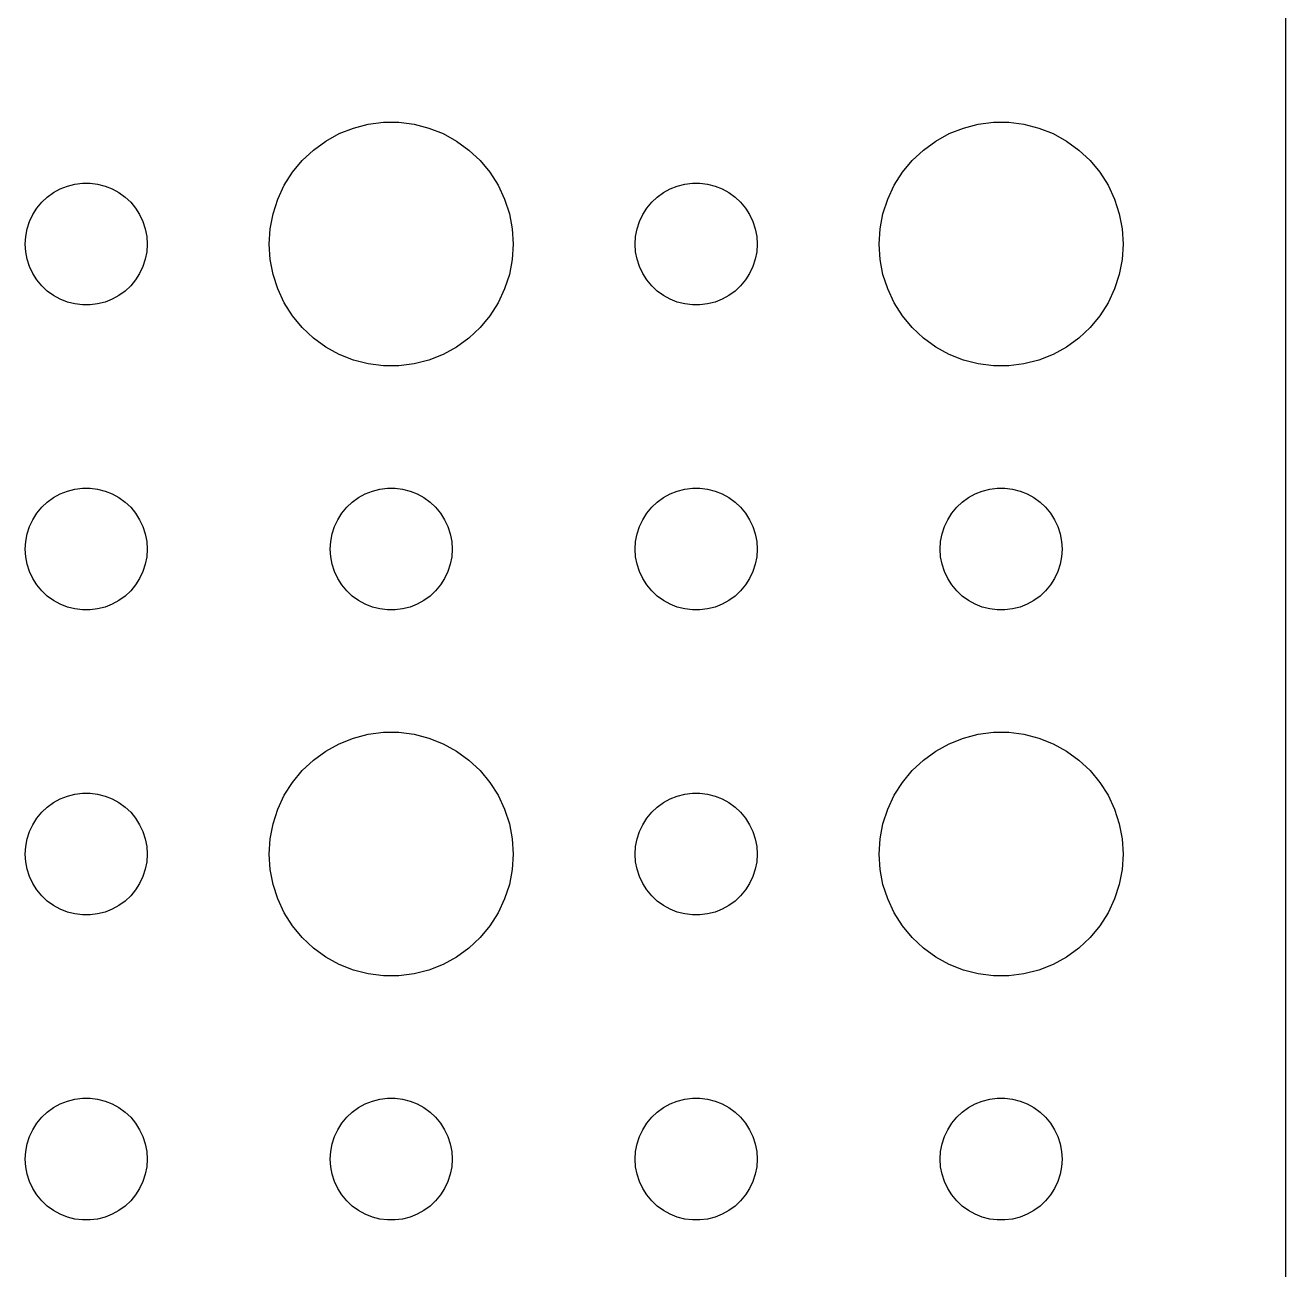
# Model space of a CAD drawing. Header units: metres. Extents: x -120 to 120, y -119 to 119.
# Drawn here: x 88.5 to 119.5, y 57.28 to 87.88 of the extents above; entities that cross this region are included whole.
import ezdxf

# ---------------------------------------------------------------- set-up
doc = ezdxf.new("R2010")
doc.units = ezdxf.units.M

msp = doc.modelspace()

# ---------------------------------------------------------------- linework, layer by layer
for p, q in [((119.5, -114.5), (119.5, 114.5)), ((96.2227, 85.2145), (96.573, 85.3532)), ((96.573, 85.3532), (96.9379, 85.4469)), ((96.9379, 85.4469), (97.3116, 85.4941)), ((97.3116, 85.4941), (97.6884, 85.4941)), ((97.6884, 85.4941), (98.0621, 85.4469)), ((98.0621, 85.4469), (98.427, 85.3532)), ((98.427, 85.3532), (98.7773, 85.2145)), ((111.223, 85.2145), (111.573, 85.3532)), ((111.573, 85.3532), (111.938, 85.4469)), ((111.938, 85.4469), (112.312, 85.4941)), ((112.312, 85.4941), (112.688, 85.4941)), ((112.688, 85.4941), (113.062, 85.4469)), ((113.062, 85.4469), (113.427, 85.3532)), ((113.427, 85.3532), (113.777, 85.2145)), ((95.5877, 84.8115), (95.8925, 85.033)), ((95.8925, 85.033), (96.2227, 85.2145)), ((98.7773, 85.2145), (99.1075, 85.033)), ((99.1075, 85.033), (99.4123, 84.8115)), ((110.588, 84.8115), (110.893, 85.033)), ((110.893, 85.033), (111.223, 85.2145)), ((113.777, 85.2145), (114.107, 85.033)), ((114.107, 85.033), (114.412, 84.8115)), ((95.3131, 84.5536), (95.5877, 84.8115)), ((99.4123, 84.8115), (99.6869, 84.5536)), ((110.313, 84.5536), (110.588, 84.8115)), ((114.412, 84.8115), (114.687, 84.5536)), ((95.073, 84.2634), (95.3131, 84.5536)), ((99.6869, 84.5536), (99.927, 84.2634)), ((110.073, 84.2634), (110.313, 84.5536)), ((114.687, 84.5536), (114.927, 84.2634)), ((94.8711, 83.9453), (95.073, 84.2634)), ((99.927, 84.2634), (100.129, 83.9453)), ((109.871, 83.9453), (110.073, 84.2634)), ((114.927, 84.2634), (115.129, 83.9453)), ((89.0439, 83.6558), (89.1963, 83.7665)), ((89.1963, 83.7665), (89.3613, 83.8572)), ((89.3613, 83.8572), (89.5365, 83.9266)), ((89.5365, 83.9266), (89.7189, 83.9734)), ((89.7189, 83.9734), (89.9058, 83.997)), ((89.9058, 83.997), (90.0942, 83.997)), ((90.0942, 83.997), (90.2811, 83.9734)), ((90.2811, 83.9734), (90.4635, 83.9266)), ((90.4635, 83.9266), (90.6387, 83.8572)), ((90.6387, 83.8572), (90.8037, 83.7665)), ((90.8037, 83.7665), (90.9561, 83.6558)), ((94.7107, 83.6044), (94.8711, 83.9453)), ((100.129, 83.9453), (100.289, 83.6044)), ((104.044, 83.6558), (104.196, 83.7665)), ((104.196, 83.7665), (104.361, 83.8572)), ((104.361, 83.8572), (104.536, 83.9266)), ((104.536, 83.9266), (104.719, 83.9734)), ((104.719, 83.9734), (104.906, 83.997)), ((104.906, 83.997), (105.094, 83.997)), ((105.094, 83.997), (105.281, 83.9734)), ((105.281, 83.9734), (105.464, 83.9266)), ((105.464, 83.9266), (105.639, 83.8572)), ((105.639, 83.8572), (105.804, 83.7665)), ((105.804, 83.7665), (105.956, 83.6558)), ((109.711, 83.6044), (109.871, 83.9453)), ((115.129, 83.9453), (115.289, 83.6044)), ((88.7865, 83.3817), (88.9065, 83.5268)), ((88.9065, 83.5268), (89.0439, 83.6558)), ((90.9561, 83.6558), (91.0934, 83.5268)), ((91.0934, 83.5268), (91.2135, 83.3817)), ((94.5943, 83.2461), (94.7107, 83.6044)), ((100.289, 83.6044), (100.406, 83.2461)), ((103.786, 83.3817), (103.907, 83.5268)), ((103.907, 83.5268), (104.044, 83.6558)), ((105.956, 83.6558), (106.093, 83.5268)), ((106.093, 83.5268), (106.214, 83.3817)), ((109.594, 83.2461), (109.711, 83.6044)), ((115.289, 83.6044), (115.406, 83.2461)), ((88.6053, 83.0522), (88.6855, 83.2226)), ((88.6855, 83.2226), (88.7865, 83.3817)), ((91.2135, 83.3817), (91.3145, 83.2226)), ((91.3145, 83.2226), (91.3947, 83.0522)), ((94.5237, 82.876), (94.5943, 83.2461)), ((100.406, 83.2461), (100.476, 82.876)), ((103.605, 83.0522), (103.686, 83.2226)), ((103.686, 83.2226), (103.786, 83.3817)), ((106.214, 83.3817), (106.314, 83.2226)), ((106.314, 83.2226), (106.395, 83.0522)), ((109.524, 82.876), (109.594, 83.2461)), ((115.406, 83.2461), (115.476, 82.876)), ((88.5118, 82.688), (88.5471, 82.873)), ((88.5471, 82.873), (88.6053, 83.0522)), ((91.3947, 83.0522), (91.4529, 82.873)), ((91.4529, 82.873), (91.4882, 82.688)), ((94.5, 82.5), (94.5237, 82.876)), ((100.476, 82.876), (100.5, 82.5)), ((103.512, 82.688), (103.547, 82.873)), ((103.547, 82.873), (103.605, 83.0522)), ((106.395, 83.0522), (106.453, 82.873)), ((106.453, 82.873), (106.488, 82.688)), ((109.5, 82.5), (109.524, 82.876)), ((115.476, 82.876), (115.5, 82.5)), ((88.5, 82.5), (88.5118, 82.688)), ((88.5118, 82.312), (88.5, 82.5)), ((91.4882, 82.688), (91.5, 82.5)), ((91.5, 82.5), (91.4882, 82.312)), ((94.5237, 82.124), (94.5, 82.5)), ((100.5, 82.5), (100.476, 82.124)), ((103.5, 82.5), (103.512, 82.688)), ((103.512, 82.312), (103.5, 82.5)), ((106.488, 82.688), (106.5, 82.5)), ((106.5, 82.5), (106.488, 82.312)), ((109.524, 82.124), (109.5, 82.5)), ((115.5, 82.5), (115.476, 82.124)), ((88.5471, 82.127), (88.5118, 82.312)), ((91.4882, 82.312), (91.4529, 82.127)), ((103.547, 82.127), (103.512, 82.312)), ((106.488, 82.312), (106.453, 82.127)), ((88.6053, 81.9478), (88.5471, 82.127)), ((88.6855, 81.7774), (88.6053, 81.9478)), ((91.3947, 81.9478), (91.3145, 81.7774)), ((91.4529, 82.127), (91.3947, 81.9478)), ((94.5943, 81.7539), (94.5237, 82.124)), ((100.476, 82.124), (100.406, 81.7539)), ((103.605, 81.9478), (103.547, 82.127)), ((103.686, 81.7774), (103.605, 81.9478)), ((106.395, 81.9478), (106.314, 81.7774)), ((106.453, 82.127), (106.395, 81.9478)), ((109.594, 81.7539), (109.524, 82.124)), ((115.476, 82.124), (115.406, 81.7539)), ((88.7865, 81.6183), (88.6855, 81.7774)), ((88.9065, 81.4732), (88.7865, 81.6183)), ((91.2135, 81.6183), (91.0934, 81.4732)), ((91.3145, 81.7774), (91.2135, 81.6183)), ((94.7107, 81.3956), (94.5943, 81.7539)), ((100.406, 81.7539), (100.289, 81.3956)), ((103.786, 81.6183), (103.686, 81.7774)), ((103.907, 81.4732), (103.786, 81.6183)), ((106.214, 81.6183), (106.093, 81.4732)), ((106.314, 81.7774), (106.214, 81.6183)), ((109.711, 81.3956), (109.594, 81.7539)), ((115.406, 81.7539), (115.289, 81.3956)), ((89.0439, 81.3442), (88.9065, 81.4732)), ((89.1963, 81.2335), (89.0439, 81.3442)), ((89.3613, 81.1428), (89.1963, 81.2335)), ((90.8037, 81.2335), (90.6387, 81.1428)), ((90.9561, 81.3442), (90.8037, 81.2335)), ((91.0934, 81.4732), (90.9561, 81.3442)), ((94.8711, 81.0547), (94.7107, 81.3956)), ((100.289, 81.3956), (100.129, 81.0547)), ((104.044, 81.3442), (103.907, 81.4732)), ((104.196, 81.2335), (104.044, 81.3442)), ((104.361, 81.1428), (104.196, 81.2335)), ((105.804, 81.2335), (105.639, 81.1428)), ((105.956, 81.3442), (105.804, 81.2335)), ((106.093, 81.4732), (105.956, 81.3442)), ((109.871, 81.0547), (109.711, 81.3956)), ((115.289, 81.3956), (115.129, 81.0547)), ((89.5365, 81.0734), (89.3613, 81.1428)), ((89.7189, 81.0266), (89.5365, 81.0734)), ((89.9058, 81.003), (89.7189, 81.0266)), ((90.0942, 81.003), (89.9058, 81.003)), ((90.2811, 81.0266), (90.0942, 81.003)), ((90.4635, 81.0734), (90.2811, 81.0266)), ((90.6387, 81.1428), (90.4635, 81.0734)), ((95.073, 80.7366), (94.8711, 81.0547)), ((100.129, 81.0547), (99.927, 80.7366)), ((104.536, 81.0734), (104.361, 81.1428)), ((104.719, 81.0266), (104.536, 81.0734)), ((104.906, 81.003), (104.719, 81.0266)), ((105.094, 81.003), (104.906, 81.003)), ((105.281, 81.0266), (105.094, 81.003)), ((105.464, 81.0734), (105.281, 81.0266)), ((105.639, 81.1428), (105.464, 81.0734)), ((110.073, 80.7366), (109.871, 81.0547)), ((115.129, 81.0547), (114.927, 80.7366)), ((95.3131, 80.4464), (95.073, 80.7366)), ((99.927, 80.7366), (99.6869, 80.4464)), ((110.313, 80.4464), (110.073, 80.7366)), ((114.927, 80.7366), (114.687, 80.4464)), ((95.5877, 80.1885), (95.3131, 80.4464)), ((99.6869, 80.4464), (99.4123, 80.1885)), ((110.588, 80.1885), (110.313, 80.4464)), ((114.687, 80.4464), (114.412, 80.1885)), ((95.8925, 79.967), (95.5877, 80.1885)), ((99.4123, 80.1885), (99.1075, 79.967)), ((110.893, 79.967), (110.588, 80.1885)), ((114.412, 80.1885), (114.107, 79.967)), ((96.2227, 79.7855), (95.8925, 79.967)), ((96.573, 79.6468), (96.2227, 79.7855)), ((98.7773, 79.7855), (98.427, 79.6468)), ((99.1075, 79.967), (98.7773, 79.7855)), ((111.223, 79.7855), (110.893, 79.967)), ((111.573, 79.6468), (111.223, 79.7855)), ((113.777, 79.7855), (113.427, 79.6468)), ((114.107, 79.967), (113.777, 79.7855)), ((96.9379, 79.5531), (96.573, 79.6468)), ((97.3116, 79.5059), (96.9379, 79.5531)), ((97.6884, 79.5059), (97.3116, 79.5059)), ((98.0621, 79.5531), (97.6884, 79.5059)), ((98.427, 79.6468), (98.0621, 79.5531)), ((111.938, 79.5531), (111.573, 79.6468)), ((112.312, 79.5059), (111.938, 79.5531)), ((112.688, 79.5059), (112.312, 79.5059)), ((113.062, 79.5531), (112.688, 79.5059)), ((113.427, 79.6468), (113.062, 79.5531)), ((89.0439, 76.1558), (89.1963, 76.2665)), ((89.1963, 76.2665), (89.3613, 76.3572)), ((89.3613, 76.3572), (89.5365, 76.4266)), ((89.5365, 76.4266), (89.7189, 76.4734)), ((89.7189, 76.4734), (89.9058, 76.497)), ((89.9058, 76.497), (90.0942, 76.497)), ((90.0942, 76.497), (90.2811, 76.4734)), ((90.2811, 76.4734), (90.4635, 76.4266)), ((90.4635, 76.4266), (90.6387, 76.3572)), ((90.6387, 76.3572), (90.8037, 76.2665)), ((90.8037, 76.2665), (90.9561, 76.1558)), ((96.5439, 76.1558), (96.6963, 76.2665)), ((96.6963, 76.2665), (96.8613, 76.3572)), ((96.8613, 76.3572), (97.0365, 76.4266)), ((97.0365, 76.4266), (97.2189, 76.4734)), ((97.2189, 76.4734), (97.4058, 76.497)), ((97.4058, 76.497), (97.5942, 76.497)), ((97.5942, 76.497), (97.7811, 76.4734)), ((97.7811, 76.4734), (97.9635, 76.4266)), ((97.9635, 76.4266), (98.1387, 76.3572)), ((98.1387, 76.3572), (98.3037, 76.2665)), ((98.3037, 76.2665), (98.4561, 76.1558)), ((104.044, 76.1558), (104.196, 76.2665)), ((104.196, 76.2665), (104.361, 76.3572)), ((104.361, 76.3572), (104.536, 76.4266)), ((104.536, 76.4266), (104.719, 76.4734)), ((104.719, 76.4734), (104.906, 76.497)), ((104.906, 76.497), (105.094, 76.497)), ((105.094, 76.497), (105.281, 76.4734)), ((105.281, 76.4734), (105.464, 76.4266)), ((105.464, 76.4266), (105.639, 76.3572)), ((105.639, 76.3572), (105.804, 76.2665)), ((105.804, 76.2665), (105.956, 76.1558)), ((111.544, 76.1558), (111.696, 76.2665)), ((111.696, 76.2665), (111.861, 76.3572)), ((111.861, 76.3572), (112.036, 76.4266)), ((112.036, 76.4266), (112.219, 76.4734)), ((112.219, 76.4734), (112.406, 76.497)), ((112.406, 76.497), (112.594, 76.497)), ((112.594, 76.497), (112.781, 76.4734)), ((112.781, 76.4734), (112.964, 76.4266)), ((112.964, 76.4266), (113.139, 76.3572)), ((113.139, 76.3572), (113.304, 76.2665)), ((113.304, 76.2665), (113.456, 76.1558)), ((88.7865, 75.8817), (88.9065, 76.0268)), ((88.9065, 76.0268), (89.0439, 76.1558)), ((90.9561, 76.1558), (91.0934, 76.0268)), ((91.0934, 76.0268), (91.2135, 75.8817)), ((96.2865, 75.8817), (96.4065, 76.0268)), ((96.4065, 76.0268), (96.5439, 76.1558)), ((98.4561, 76.1558), (98.5934, 76.0268)), ((98.5934, 76.0268), (98.7135, 75.8817)), ((103.786, 75.8817), (103.907, 76.0268)), ((103.907, 76.0268), (104.044, 76.1558)), ((105.956, 76.1558), (106.093, 76.0268)), ((106.093, 76.0268), (106.214, 75.8817)), ((111.286, 75.8817), (111.407, 76.0268)), ((111.407, 76.0268), (111.544, 76.1558)), ((113.456, 76.1558), (113.593, 76.0268)), ((113.593, 76.0268), (113.714, 75.8817)), ((88.6053, 75.5522), (88.6855, 75.7226)), ((88.6855, 75.7226), (88.7865, 75.8817)), ((91.2135, 75.8817), (91.3145, 75.7226)), ((91.3145, 75.7226), (91.3947, 75.5522)), ((96.1053, 75.5522), (96.1855, 75.7226)), ((96.1855, 75.7226), (96.2865, 75.8817)), ((98.7135, 75.8817), (98.8145, 75.7226)), ((98.8145, 75.7226), (98.8947, 75.5522)), ((103.605, 75.5522), (103.686, 75.7226)), ((103.686, 75.7226), (103.786, 75.8817)), ((106.214, 75.8817), (106.314, 75.7226)), ((106.314, 75.7226), (106.395, 75.5522)), ((111.105, 75.5522), (111.186, 75.7226)), ((111.186, 75.7226), (111.286, 75.8817)), ((113.714, 75.8817), (113.814, 75.7226)), ((113.814, 75.7226), (113.895, 75.5522)), ((88.5118, 75.188), (88.5471, 75.373)), ((88.5471, 75.373), (88.6053, 75.5522)), ((91.3947, 75.5522), (91.4529, 75.373)), ((91.4529, 75.373), (91.4882, 75.188)), ((96.0118, 75.188), (96.0471, 75.373)), ((96.0471, 75.373), (96.1053, 75.5522)), ((98.8947, 75.5522), (98.9529, 75.373)), ((98.9529, 75.373), (98.9882, 75.188)), ((103.512, 75.188), (103.547, 75.373)), ((103.547, 75.373), (103.605, 75.5522)), ((106.395, 75.5522), (106.453, 75.373)), ((106.453, 75.373), (106.488, 75.188)), ((111.012, 75.188), (111.047, 75.373)), ((111.047, 75.373), (111.105, 75.5522)), ((113.895, 75.5522), (113.953, 75.373)), ((113.953, 75.373), (113.988, 75.188)), ((88.5, 75), (88.5118, 75.188)), ((91.4882, 75.188), (91.5, 75)), ((96, 75), (96.0118, 75.188)), ((98.9882, 75.188), (99, 75)), ((103.5, 75), (103.512, 75.188)), ((106.488, 75.188), (106.5, 75)), ((111, 75), (111.012, 75.188)), ((113.988, 75.188), (114, 75)), ((88.5118, 74.812), (88.5, 75)), ((88.5471, 74.627), (88.5118, 74.812)), ((91.4882, 74.812), (91.4529, 74.627)), ((91.5, 75), (91.4882, 74.812)), ((96.0118, 74.812), (96, 75)), ((96.0471, 74.627), (96.0118, 74.812)), ((98.9882, 74.812), (98.9529, 74.627)), ((99, 75), (98.9882, 74.812)), ((103.512, 74.812), (103.5, 75)), ((103.547, 74.627), (103.512, 74.812)), ((106.488, 74.812), (106.453, 74.627)), ((106.5, 75), (106.488, 74.812)), ((111.012, 74.812), (111, 75)), ((111.047, 74.627), (111.012, 74.812)), ((113.988, 74.812), (113.953, 74.627)), ((114, 75), (113.988, 74.812)), ((88.6053, 74.4478), (88.5471, 74.627)), ((88.6855, 74.2774), (88.6053, 74.4478)), ((91.3947, 74.4478), (91.3145, 74.2774)), ((91.4529, 74.627), (91.3947, 74.4478)), ((96.1053, 74.4478), (96.0471, 74.627)), ((96.1855, 74.2774), (96.1053, 74.4478)), ((98.8947, 74.4478), (98.8145, 74.2774)), ((98.9529, 74.627), (98.8947, 74.4478)), ((103.605, 74.4478), (103.547, 74.627)), ((103.686, 74.2774), (103.605, 74.4478)), ((106.395, 74.4478), (106.314, 74.2774)), ((106.453, 74.627), (106.395, 74.4478)), ((111.105, 74.4478), (111.047, 74.627)), ((111.186, 74.2774), (111.105, 74.4478)), ((113.895, 74.4478), (113.814, 74.2774)), ((113.953, 74.627), (113.895, 74.4478)), ((88.7865, 74.1183), (88.6855, 74.2774)), ((88.9065, 73.9732), (88.7865, 74.1183)), ((91.2135, 74.1183), (91.0934, 73.9732)), ((91.3145, 74.2774), (91.2135, 74.1183)), ((96.2865, 74.1183), (96.1855, 74.2774)), ((96.4065, 73.9732), (96.2865, 74.1183)), ((98.7135, 74.1183), (98.5934, 73.9732)), ((98.8145, 74.2774), (98.7135, 74.1183)), ((103.786, 74.1183), (103.686, 74.2774)), ((103.907, 73.9732), (103.786, 74.1183)), ((106.214, 74.1183), (106.093, 73.9732)), ((106.314, 74.2774), (106.214, 74.1183)), ((111.286, 74.1183), (111.186, 74.2774)), ((111.407, 73.9732), (111.286, 74.1183)), ((113.714, 74.1183), (113.593, 73.9732)), ((113.814, 74.2774), (113.714, 74.1183)), ((89.0439, 73.8442), (88.9065, 73.9732)), ((89.1963, 73.7335), (89.0439, 73.8442)), ((90.9561, 73.8442), (90.8037, 73.7335)), ((91.0934, 73.9732), (90.9561, 73.8442)), ((96.5439, 73.8442), (96.4065, 73.9732)), ((96.6963, 73.7335), (96.5439, 73.8442)), ((98.4561, 73.8442), (98.3037, 73.7335)), ((98.5934, 73.9732), (98.4561, 73.8442)), ((104.044, 73.8442), (103.907, 73.9732)), ((104.196, 73.7335), (104.044, 73.8442)), ((105.956, 73.8442), (105.804, 73.7335)), ((106.093, 73.9732), (105.956, 73.8442)), ((111.544, 73.8442), (111.407, 73.9732)), ((111.696, 73.7335), (111.544, 73.8442)), ((113.456, 73.8442), (113.304, 73.7335)), ((113.593, 73.9732), (113.456, 73.8442)), ((89.3613, 73.6428), (89.1963, 73.7335)), ((89.5365, 73.5734), (89.3613, 73.6428)), ((89.7189, 73.5266), (89.5365, 73.5734)), ((89.9058, 73.503), (89.7189, 73.5266)), ((90.0942, 73.503), (89.9058, 73.503)), ((90.2811, 73.5266), (90.0942, 73.503)), ((90.4635, 73.5734), (90.2811, 73.5266)), ((90.6387, 73.6428), (90.4635, 73.5734)), ((90.8037, 73.7335), (90.6387, 73.6428)), ((96.8613, 73.6428), (96.6963, 73.7335)), ((97.0365, 73.5734), (96.8613, 73.6428)), ((97.2189, 73.5266), (97.0365, 73.5734)), ((97.4058, 73.503), (97.2189, 73.5266)), ((97.5942, 73.503), (97.4058, 73.503)), ((97.7811, 73.5266), (97.5942, 73.503)), ((97.9635, 73.5734), (97.7811, 73.5266)), ((98.1387, 73.6428), (97.9635, 73.5734)), ((98.3037, 73.7335), (98.1387, 73.6428)), ((104.361, 73.6428), (104.196, 73.7335)), ((104.536, 73.5734), (104.361, 73.6428)), ((104.719, 73.5266), (104.536, 73.5734)), ((104.906, 73.503), (104.719, 73.5266)), ((105.094, 73.503), (104.906, 73.503)), ((105.281, 73.5266), (105.094, 73.503)), ((105.464, 73.5734), (105.281, 73.5266)), ((105.639, 73.6428), (105.464, 73.5734)), ((105.804, 73.7335), (105.639, 73.6428)), ((111.861, 73.6428), (111.696, 73.7335)), ((112.036, 73.5734), (111.861, 73.6428)), ((112.219, 73.5266), (112.036, 73.5734)), ((112.406, 73.503), (112.219, 73.5266)), ((112.594, 73.503), (112.406, 73.503)), ((112.781, 73.5266), (112.594, 73.503)), ((112.964, 73.5734), (112.781, 73.5266)), ((113.139, 73.6428), (112.964, 73.5734)), ((113.304, 73.7335), (113.139, 73.6428)), ((96.573, 70.3532), (96.9379, 70.4469)), ((96.9379, 70.4469), (97.3116, 70.4941)), ((97.3116, 70.4941), (97.6884, 70.4941)), ((97.6884, 70.4941), (98.0621, 70.4469)), ((98.0621, 70.4469), (98.427, 70.3532)), ((111.573, 70.3532), (111.938, 70.4469)), ((111.938, 70.4469), (112.312, 70.4941)), ((112.312, 70.4941), (112.688, 70.4941)), ((112.688, 70.4941), (113.062, 70.4469)), ((113.062, 70.4469), (113.427, 70.3532)), ((95.8925, 70.033), (96.2227, 70.2145)), ((96.2227, 70.2145), (96.573, 70.3532)), ((98.427, 70.3532), (98.7773, 70.2145)), ((98.7773, 70.2145), (99.1075, 70.033)), ((110.893, 70.033), (111.223, 70.2145)), ((111.223, 70.2145), (111.573, 70.3532)), ((113.427, 70.3532), (113.777, 70.2145)), ((113.777, 70.2145), (114.107, 70.033)), ((95.3131, 69.5536), (95.5877, 69.8115)), ((95.5877, 69.8115), (95.8925, 70.033)), ((99.1075, 70.033), (99.4123, 69.8115)), ((99.4123, 69.8115), (99.6869, 69.5536)), ((110.313, 69.5536), (110.588, 69.8115)), ((110.588, 69.8115), (110.893, 70.033)), ((114.107, 70.033), (114.412, 69.8115)), ((114.412, 69.8115), (114.687, 69.5536)), ((95.073, 69.2634), (95.3131, 69.5536)), ((99.6869, 69.5536), (99.927, 69.2634)), ((110.073, 69.2634), (110.313, 69.5536)), ((114.687, 69.5536), (114.927, 69.2634)), ((94.8711, 68.9453), (95.073, 69.2634)), ((99.927, 69.2634), (100.129, 68.9453)), ((109.871, 68.9453), (110.073, 69.2634)), ((114.927, 69.2634), (115.129, 68.9453)), ((89.1963, 68.7665), (89.3613, 68.8572)), ((89.3613, 68.8572), (89.5365, 68.9266)), ((89.5365, 68.9266), (89.7189, 68.9734)), ((89.7189, 68.9734), (89.9058, 68.997)), ((89.9058, 68.997), (90.0942, 68.997)), ((90.0942, 68.997), (90.2811, 68.9734)), ((90.2811, 68.9734), (90.4635, 68.9266)), ((90.4635, 68.9266), (90.6387, 68.8572)), ((90.6387, 68.8572), (90.8037, 68.7665)), ((94.7107, 68.6044), (94.8711, 68.9453)), ((100.129, 68.9453), (100.289, 68.6044)), ((104.196, 68.7665), (104.361, 68.8572)), ((104.361, 68.8572), (104.536, 68.9266)), ((104.536, 68.9266), (104.719, 68.9734)), ((104.719, 68.9734), (104.906, 68.997)), ((104.906, 68.997), (105.094, 68.997)), ((105.094, 68.997), (105.281, 68.9734)), ((105.281, 68.9734), (105.464, 68.9266)), ((105.464, 68.9266), (105.639, 68.8572)), ((105.639, 68.8572), (105.804, 68.7665)), ((109.711, 68.6044), (109.871, 68.9453)), ((115.129, 68.9453), (115.289, 68.6044)), ((88.7865, 68.3817), (88.9065, 68.5268)), ((88.9065, 68.5268), (89.0439, 68.6558)), ((89.0439, 68.6558), (89.1963, 68.7665)), ((90.8037, 68.7665), (90.9561, 68.6558)), ((90.9561, 68.6558), (91.0934, 68.5268)), ((91.0934, 68.5268), (91.2135, 68.3817)), ((94.5943, 68.2461), (94.7107, 68.6044)), ((100.289, 68.6044), (100.406, 68.2461)), ((103.786, 68.3817), (103.907, 68.5268)), ((103.907, 68.5268), (104.044, 68.6558)), ((104.044, 68.6558), (104.196, 68.7665)), ((105.804, 68.7665), (105.956, 68.6558)), ((105.956, 68.6558), (106.093, 68.5268)), ((106.093, 68.5268), (106.214, 68.3817)), ((109.594, 68.2461), (109.711, 68.6044)), ((115.289, 68.6044), (115.406, 68.2461)), ((88.6053, 68.0522), (88.6855, 68.2226)), ((88.6855, 68.2226), (88.7865, 68.3817)), ((91.2135, 68.3817), (91.3145, 68.2226)), ((91.3145, 68.2226), (91.3947, 68.0522)), ((94.5237, 67.876), (94.5943, 68.2461)), ((100.406, 68.2461), (100.476, 67.876)), ((103.605, 68.0522), (103.686, 68.2226)), ((103.686, 68.2226), (103.786, 68.3817)), ((106.214, 68.3817), (106.314, 68.2226)), ((106.314, 68.2226), (106.395, 68.0522)), ((109.524, 67.876), (109.594, 68.2461)), ((115.406, 68.2461), (115.476, 67.876)), ((88.5471, 67.873), (88.6053, 68.0522)), ((91.3947, 68.0522), (91.4529, 67.873)), ((103.547, 67.873), (103.605, 68.0522)), ((106.395, 68.0522), (106.453, 67.873)), ((88.5, 67.5), (88.5118, 67.688)), ((88.5118, 67.688), (88.5471, 67.873)), ((91.4529, 67.873), (91.4882, 67.688)), ((91.4882, 67.688), (91.5, 67.5)), ((94.5, 67.5), (94.5237, 67.876)), ((100.476, 67.876), (100.5, 67.5)), ((103.5, 67.5), (103.512, 67.688)), ((103.512, 67.688), (103.547, 67.873)), ((106.453, 67.873), (106.488, 67.688)), ((106.488, 67.688), (106.5, 67.5)), ((109.5, 67.5), (109.524, 67.876)), ((115.476, 67.876), (115.5, 67.5)), ((88.5118, 67.312), (88.5, 67.5)), ((88.5471, 67.127), (88.5118, 67.312)), ((91.4882, 67.312), (91.4529, 67.127)), ((91.5, 67.5), (91.4882, 67.312)), ((94.5237, 67.124), (94.5, 67.5)), ((100.5, 67.5), (100.476, 67.124)), ((103.512, 67.312), (103.5, 67.5)), ((103.547, 67.127), (103.512, 67.312)), ((106.488, 67.312), (106.453, 67.127)), ((106.5, 67.5), (106.488, 67.312)), ((109.524, 67.124), (109.5, 67.5)), ((115.5, 67.5), (115.476, 67.124)), ((88.6053, 66.9478), (88.5471, 67.127)), ((91.4529, 67.127), (91.3947, 66.9478)), ((94.5943, 66.7539), (94.5237, 67.124)), ((100.476, 67.124), (100.406, 66.7539)), ((103.605, 66.9478), (103.547, 67.127)), ((106.453, 67.127), (106.395, 66.9478)), ((109.594, 66.7539), (109.524, 67.124)), ((115.476, 67.124), (115.406, 66.7539)), ((88.6855, 66.7774), (88.6053, 66.9478)), ((88.7865, 66.6183), (88.6855, 66.7774)), ((91.3145, 66.7774), (91.2135, 66.6183)), ((91.3947, 66.9478), (91.3145, 66.7774)), ((94.7107, 66.3956), (94.5943, 66.7539)), ((100.406, 66.7539), (100.289, 66.3956)), ((103.686, 66.7774), (103.605, 66.9478)), ((103.786, 66.6183), (103.686, 66.7774)), ((106.314, 66.7774), (106.214, 66.6183)), ((106.395, 66.9478), (106.314, 66.7774)), ((109.711, 66.3956), (109.594, 66.7539)), ((115.406, 66.7539), (115.289, 66.3956)), ((88.9065, 66.4732), (88.7865, 66.6183)), ((89.0439, 66.3442), (88.9065, 66.4732)), ((89.1963, 66.2335), (89.0439, 66.3442)), ((90.9561, 66.3442), (90.8037, 66.2335)), ((91.0934, 66.4732), (90.9561, 66.3442)), ((91.2135, 66.6183), (91.0934, 66.4732)), ((94.8711, 66.0547), (94.7107, 66.3956)), ((100.289, 66.3956), (100.129, 66.0547)), ((103.907, 66.4732), (103.786, 66.6183)), ((104.044, 66.3442), (103.907, 66.4732)), ((104.196, 66.2335), (104.044, 66.3442)), ((105.956, 66.3442), (105.804, 66.2335)), ((106.093, 66.4732), (105.956, 66.3442)), ((106.214, 66.6183), (106.093, 66.4732)), ((109.871, 66.0547), (109.711, 66.3956)), ((115.289, 66.3956), (115.129, 66.0547)), ((89.3613, 66.1428), (89.1963, 66.2335)), ((89.5365, 66.0734), (89.3613, 66.1428)), ((89.7189, 66.0266), (89.5365, 66.0734)), ((90.4635, 66.0734), (90.2811, 66.0266)), ((90.6387, 66.1428), (90.4635, 66.0734)), ((90.8037, 66.2335), (90.6387, 66.1428)), ((95.073, 65.7366), (94.8711, 66.0547)), ((100.129, 66.0547), (99.927, 65.7366)), ((104.361, 66.1428), (104.196, 66.2335)), ((104.536, 66.0734), (104.361, 66.1428)), ((104.719, 66.0266), (104.536, 66.0734)), ((105.464, 66.0734), (105.281, 66.0266)), ((105.639, 66.1428), (105.464, 66.0734)), ((105.804, 66.2335), (105.639, 66.1428)), ((110.073, 65.7366), (109.871, 66.0547)), ((115.129, 66.0547), (114.927, 65.7366)), ((89.9058, 66.003), (89.7189, 66.0266)), ((90.0942, 66.003), (89.9058, 66.003)), ((90.2811, 66.0266), (90.0942, 66.003)), ((95.3131, 65.4464), (95.073, 65.7366)), ((99.927, 65.7366), (99.6869, 65.4464)), ((104.906, 66.003), (104.719, 66.0266)), ((105.094, 66.003), (104.906, 66.003)), ((105.281, 66.0266), (105.094, 66.003)), ((110.313, 65.4464), (110.073, 65.7366)), ((114.927, 65.7366), (114.687, 65.4464)), ((95.5877, 65.1885), (95.3131, 65.4464)), ((99.6869, 65.4464), (99.4123, 65.1885)), ((110.588, 65.1885), (110.313, 65.4464)), ((114.687, 65.4464), (114.412, 65.1885)), ((95.8925, 64.967), (95.5877, 65.1885)), ((99.4123, 65.1885), (99.1075, 64.967)), ((110.893, 64.967), (110.588, 65.1885)), ((114.412, 65.1885), (114.107, 64.967)), ((96.2227, 64.7855), (95.8925, 64.967)), ((99.1075, 64.967), (98.7773, 64.7855)), ((111.223, 64.7855), (110.893, 64.967)), ((114.107, 64.967), (113.777, 64.7855)), ((96.573, 64.6468), (96.2227, 64.7855)), ((96.9379, 64.5531), (96.573, 64.6468)), ((97.3116, 64.5059), (96.9379, 64.5531)), ((97.6884, 64.5059), (97.3116, 64.5059)), ((98.0621, 64.5531), (97.6884, 64.5059)), ((98.427, 64.6468), (98.0621, 64.5531)), ((98.7773, 64.7855), (98.427, 64.6468)), ((111.573, 64.6468), (111.223, 64.7855)), ((111.938, 64.5531), (111.573, 64.6468)), ((112.312, 64.5059), (111.938, 64.5531)), ((112.688, 64.5059), (112.312, 64.5059)), ((113.062, 64.5531), (112.688, 64.5059)), ((113.427, 64.6468), (113.062, 64.5531)), ((113.777, 64.7855), (113.427, 64.6468)), ((89.3613, 61.3572), (89.5365, 61.4266)), ((89.5365, 61.4266), (89.7189, 61.4734)), ((89.7189, 61.4734), (89.9058, 61.497)), ((89.9058, 61.497), (90.0942, 61.497)), ((90.0942, 61.497), (90.2811, 61.4734)), ((90.2811, 61.4734), (90.4635, 61.4266)), ((90.4635, 61.4266), (90.6387, 61.3572)), ((96.8613, 61.3572), (97.0365, 61.4266)), ((97.0365, 61.4266), (97.2189, 61.4734)), ((97.2189, 61.4734), (97.4058, 61.497)), ((97.4058, 61.497), (97.5942, 61.497)), ((97.5942, 61.497), (97.7811, 61.4734)), ((97.7811, 61.4734), (97.9635, 61.4266)), ((97.9635, 61.4266), (98.1387, 61.3572)), ((104.361, 61.3572), (104.536, 61.4266)), ((104.536, 61.4266), (104.719, 61.4734)), ((104.719, 61.4734), (104.906, 61.497)), ((104.906, 61.497), (105.094, 61.497)), ((105.094, 61.497), (105.281, 61.4734)), ((105.281, 61.4734), (105.464, 61.4266)), ((105.464, 61.4266), (105.639, 61.3572)), ((111.861, 61.3572), (112.036, 61.4266)), ((112.036, 61.4266), (112.219, 61.4734)), ((112.219, 61.4734), (112.406, 61.497)), ((112.406, 61.497), (112.594, 61.497)), ((112.594, 61.497), (112.781, 61.4734)), ((112.781, 61.4734), (112.964, 61.4266)), ((112.964, 61.4266), (113.139, 61.3572)), ((88.9065, 61.0268), (89.0439, 61.1558)), ((89.0439, 61.1558), (89.1963, 61.2665)), ((89.1963, 61.2665), (89.3613, 61.3572)), ((90.6387, 61.3572), (90.8037, 61.2665)), ((90.8037, 61.2665), (90.9561, 61.1558)), ((90.9561, 61.1558), (91.0934, 61.0268)), ((96.4065, 61.0268), (96.5439, 61.1558)), ((96.5439, 61.1558), (96.6963, 61.2665)), ((96.6963, 61.2665), (96.8613, 61.3572)), ((98.1387, 61.3572), (98.3037, 61.2665)), ((98.3037, 61.2665), (98.4561, 61.1558)), ((98.4561, 61.1558), (98.5934, 61.0268)), ((103.907, 61.0268), (104.044, 61.1558)), ((104.044, 61.1558), (104.196, 61.2665)), ((104.196, 61.2665), (104.361, 61.3572)), ((105.639, 61.3572), (105.804, 61.2665)), ((105.804, 61.2665), (105.956, 61.1558)), ((105.956, 61.1558), (106.093, 61.0268)), ((111.407, 61.0268), (111.544, 61.1558)), ((111.544, 61.1558), (111.696, 61.2665)), ((111.696, 61.2665), (111.861, 61.3572)), ((113.139, 61.3572), (113.304, 61.2665)), ((113.304, 61.2665), (113.456, 61.1558)), ((113.456, 61.1558), (113.593, 61.0268)), ((88.6855, 60.7226), (88.7865, 60.8817)), ((88.7865, 60.8817), (88.9065, 61.0268)), ((91.0934, 61.0268), (91.2135, 60.8817)), ((91.2135, 60.8817), (91.3145, 60.7226)), ((96.1855, 60.7226), (96.2865, 60.8817)), ((96.2865, 60.8817), (96.4065, 61.0268)), ((98.5934, 61.0268), (98.7135, 60.8817)), ((98.7135, 60.8817), (98.8145, 60.7226)), ((103.686, 60.7226), (103.786, 60.8817)), ((103.786, 60.8817), (103.907, 61.0268)), ((106.093, 61.0268), (106.214, 60.8817)), ((106.214, 60.8817), (106.314, 60.7226)), ((111.186, 60.7226), (111.286, 60.8817)), ((111.286, 60.8817), (111.407, 61.0268)), ((113.593, 61.0268), (113.714, 60.8817)), ((113.714, 60.8817), (113.814, 60.7226)), ((88.5471, 60.373), (88.6053, 60.5522)), ((88.6053, 60.5522), (88.6855, 60.7226)), ((91.3145, 60.7226), (91.3947, 60.5522)), ((91.3947, 60.5522), (91.4529, 60.373)), ((96.0471, 60.373), (96.1053, 60.5522)), ((96.1053, 60.5522), (96.1855, 60.7226)), ((98.8145, 60.7226), (98.8947, 60.5522)), ((98.8947, 60.5522), (98.9529, 60.373)), ((103.547, 60.373), (103.605, 60.5522)), ((103.605, 60.5522), (103.686, 60.7226)), ((106.314, 60.7226), (106.395, 60.5522)), ((106.395, 60.5522), (106.453, 60.373)), ((111.047, 60.373), (111.105, 60.5522)), ((111.105, 60.5522), (111.186, 60.7226)), ((113.814, 60.7226), (113.895, 60.5522)), ((113.895, 60.5522), (113.953, 60.373)), ((88.5, 60), (88.5118, 60.188)), ((88.5118, 60.188), (88.5471, 60.373)), ((91.4529, 60.373), (91.4882, 60.188)), ((91.4882, 60.188), (91.5, 60)), ((96, 60), (96.0118, 60.188)), ((96.0118, 60.188), (96.0471, 60.373)), ((98.9529, 60.373), (98.9882, 60.188)), ((98.9882, 60.188), (99, 60)), ((103.5, 60), (103.512, 60.188)), ((103.512, 60.188), (103.547, 60.373)), ((106.453, 60.373), (106.488, 60.188)), ((106.488, 60.188), (106.5, 60)), ((111, 60), (111.012, 60.188)), ((111.012, 60.188), (111.047, 60.373)), ((113.953, 60.373), (113.988, 60.188)), ((113.988, 60.188), (114, 60)), ((88.5118, 59.812), (88.5, 60)), ((91.5, 60), (91.4882, 59.812)), ((96.0118, 59.812), (96, 60)), ((99, 60), (98.9882, 59.812)), ((103.512, 59.812), (103.5, 60)), ((106.5, 60), (106.488, 59.812)), ((111.012, 59.812), (111, 60)), ((114, 60), (113.988, 59.812)), ((88.5471, 59.627), (88.5118, 59.812)), ((88.6053, 59.4478), (88.5471, 59.627)), ((91.4529, 59.627), (91.3947, 59.4478)), ((91.4882, 59.812), (91.4529, 59.627)), ((96.0471, 59.627), (96.0118, 59.812)), ((96.1053, 59.4478), (96.0471, 59.627)), ((98.9529, 59.627), (98.8947, 59.4478)), ((98.9882, 59.812), (98.9529, 59.627)), ((103.547, 59.627), (103.512, 59.812)), ((103.605, 59.4478), (103.547, 59.627)), ((106.453, 59.627), (106.395, 59.4478)), ((106.488, 59.812), (106.453, 59.627)), ((111.047, 59.627), (111.012, 59.812)), ((111.105, 59.4478), (111.047, 59.627)), ((113.953, 59.627), (113.895, 59.4478)), ((113.988, 59.812), (113.953, 59.627)), ((88.6855, 59.2774), (88.6053, 59.4478)), ((88.7865, 59.1183), (88.6855, 59.2774)), ((91.3145, 59.2774), (91.2135, 59.1183)), ((91.3947, 59.4478), (91.3145, 59.2774)), ((96.1855, 59.2774), (96.1053, 59.4478)), ((96.2865, 59.1183), (96.1855, 59.2774)), ((98.8145, 59.2774), (98.7135, 59.1183)), ((98.8947, 59.4478), (98.8145, 59.2774)), ((103.686, 59.2774), (103.605, 59.4478)), ((103.786, 59.1183), (103.686, 59.2774)), ((106.314, 59.2774), (106.214, 59.1183)), ((106.395, 59.4478), (106.314, 59.2774)), ((111.186, 59.2774), (111.105, 59.4478)), ((111.286, 59.1183), (111.186, 59.2774)), ((113.814, 59.2774), (113.714, 59.1183)), ((113.895, 59.4478), (113.814, 59.2774)), ((88.9065, 58.9732), (88.7865, 59.1183)), ((89.0439, 58.8442), (88.9065, 58.9732)), ((91.0934, 58.9732), (90.9561, 58.8442)), ((91.2135, 59.1183), (91.0934, 58.9732)), ((96.4065, 58.9732), (96.2865, 59.1183)), ((96.5439, 58.8442), (96.4065, 58.9732)), ((98.5934, 58.9732), (98.4561, 58.8442)), ((98.7135, 59.1183), (98.5934, 58.9732)), ((103.907, 58.9732), (103.786, 59.1183)), ((104.044, 58.8442), (103.907, 58.9732)), ((106.093, 58.9732), (105.956, 58.8442)), ((106.214, 59.1183), (106.093, 58.9732)), ((111.407, 58.9732), (111.286, 59.1183)), ((111.544, 58.8442), (111.407, 58.9732)), ((113.593, 58.9732), (113.456, 58.8442)), ((113.714, 59.1183), (113.593, 58.9732)), ((89.1963, 58.7335), (89.0439, 58.8442)), ((89.3613, 58.6428), (89.1963, 58.7335)), ((89.5365, 58.5734), (89.3613, 58.6428)), ((90.6387, 58.6428), (90.4635, 58.5734)), ((90.8037, 58.7335), (90.6387, 58.6428)), ((90.9561, 58.8442), (90.8037, 58.7335)), ((96.6963, 58.7335), (96.5439, 58.8442)), ((96.8613, 58.6428), (96.6963, 58.7335)), ((97.0365, 58.5734), (96.8613, 58.6428)), ((98.1387, 58.6428), (97.9635, 58.5734)), ((98.3037, 58.7335), (98.1387, 58.6428)), ((98.4561, 58.8442), (98.3037, 58.7335)), ((104.196, 58.7335), (104.044, 58.8442)), ((104.361, 58.6428), (104.196, 58.7335)), ((104.536, 58.5734), (104.361, 58.6428)), ((105.639, 58.6428), (105.464, 58.5734)), ((105.804, 58.7335), (105.639, 58.6428)), ((105.956, 58.8442), (105.804, 58.7335)), ((111.696, 58.7335), (111.544, 58.8442)), ((111.861, 58.6428), (111.696, 58.7335)), ((112.036, 58.5734), (111.861, 58.6428)), ((113.139, 58.6428), (112.964, 58.5734)), ((113.304, 58.7335), (113.139, 58.6428)), ((113.456, 58.8442), (113.304, 58.7335)), ((89.7189, 58.5266), (89.5365, 58.5734)), ((89.9058, 58.503), (89.7189, 58.5266)), ((90.0942, 58.503), (89.9058, 58.503)), ((90.2811, 58.5266), (90.0942, 58.503)), ((90.4635, 58.5734), (90.2811, 58.5266)), ((97.2189, 58.5266), (97.0365, 58.5734)), ((97.4058, 58.503), (97.2189, 58.5266)), ((97.5942, 58.503), (97.4058, 58.503)), ((97.7811, 58.5266), (97.5942, 58.503)), ((97.9635, 58.5734), (97.7811, 58.5266)), ((104.719, 58.5266), (104.536, 58.5734)), ((104.906, 58.503), (104.719, 58.5266)), ((105.094, 58.503), (104.906, 58.503)), ((105.281, 58.5266), (105.094, 58.503)), ((105.464, 58.5734), (105.281, 58.5266)), ((112.219, 58.5266), (112.036, 58.5734)), ((112.406, 58.503), (112.219, 58.5266)), ((112.594, 58.503), (112.406, 58.503)), ((112.781, 58.5266), (112.594, 58.503)), ((112.964, 58.5734), (112.781, 58.5266))]:
    msp.add_line(p, q)

doc.saveas('drawing.dxf')
